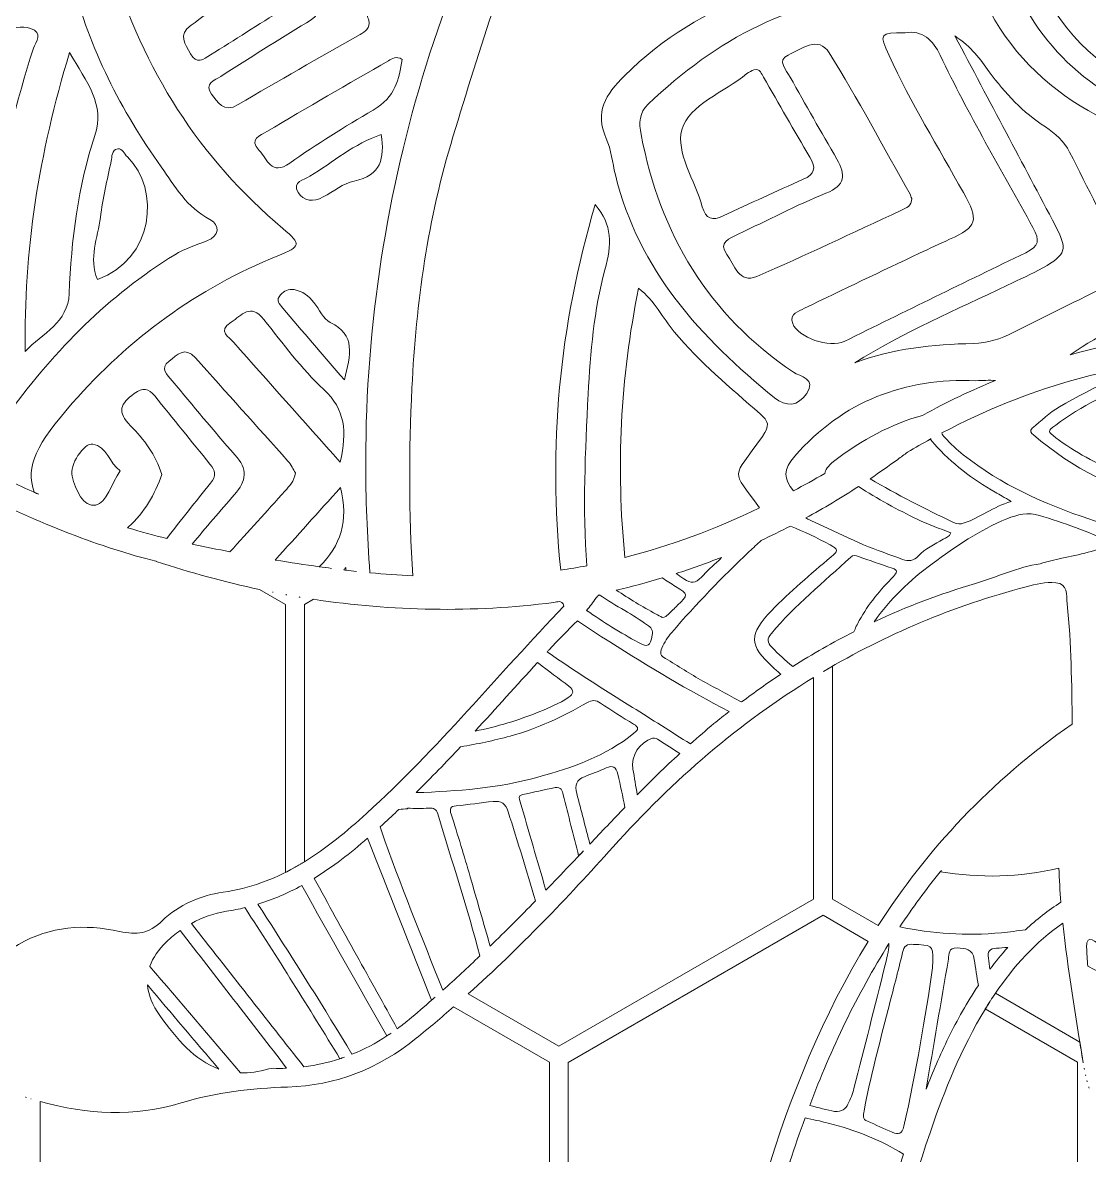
# Model space of a CAD drawing. Extents: x 40 to 2961, y -2960 to -39.
# Drawn here: x 598 to 1156, y -1832 to -1240 of the extents above; entities that cross this region are included whole.
import ezdxf

# ---------------------------------------------------------------- set-up
doc = ezdxf.new("R2010")
doc.units = 0
doc.header["$MEASUREMENT"] = 0
doc.layers.add('Layer 1', color=7, linetype='Continuous')

msp = doc.modelspace()

# ---------------------------------------------------------------- linework, layer by layer
at = {"layer": 'Layer 1', "lineweight": 0}
for points, knots in [([(813.82, -1120.47), (818.52, -1127.75), (816.43, -1129.07), (808.66, -1129.52), (750.27, -1132.97), (698.3, -1153.47), (651.77, -1188.65), (644.03, -1194.49), (642.36, -1200.26), (645.06, -1209.34), (661.4, -1264.19), (690.79, -1310.46), (734.61, -1347.42), (744.35, -1355.64), (744.06, -1356.67), (731.94, -1361.6), (689.89, -1378.65), (654.12, -1404.72), (624.44, -1438.74), (606.01, -1459.92), (599.47, -1471.39), (604.56, -1485.24), (605.36, -1485.6), (606.14, -1485.95), (606.94, -1486.31), (606.17, -1485.99), (605.36, -1485.66), (604.59, -1485.31), (604.59, -1485.28), (604.59, -1485.28), (604.56, -1485.24), (595.73, -1481.38), (586.74, -1477.12), (577.59, -1472.52), (578.71, -1463.82), (583.45, -1454.63), (591.83, -1443.13), (615.45, -1410.68), (643.55, -1382.35), (678.03, -1361.05), (683.31, -1357.77), (689.15, -1356.06), (694.85, -1353.8), (701.29, -1351.29), (701.94, -1345.49), (696.43, -1342.65), (684.38, -1336.4), (678.06, -1325.28), (670.88, -1315.13), (649.83, -1285.52), (633.5, -1253.42), (624.41, -1218.08), (617.8, -1192.46), (622.44, -1178.89), (644.81, -1164.52), (680.7, -1141.48), (717.54, -1119.99), (760.17, -1111.35), (761.3, -1111.12), (762.39, -1110.71), (763.52, -1110.54), (781.6, -1108.32), (781.56, -1108.35), (771.09, -1092.4), (761.52, -1077.84), (759.43, -1060.85), (755.85, -1044.42), (752.4, -1028.63), (749.02, -1012.87), (747.18, -996.95), (755.66, -1001.14), (764, -1005.3), (772.25, -1009.46), (779.37, -1048.83), (791.81, -1086.31), (813.82, -1120.47)], [0, 0, 0, 0, 1, 1, 1, 2, 2, 2, 3, 3, 3, 4, 4, 4, 5, 5, 5, 6, 6, 6, 7, 7, 7, 8, 8, 8, 9, 9, 9, 10, 10, 10, 11, 11, 11, 12, 12, 12, 13, 13, 13, 14, 14, 14, 15, 15, 15, 16, 16, 16, 17, 17, 17, 18, 18, 18, 19, 19, 19, 20, 20, 20, 21, 21, 21, 22, 22, 22, 23, 23, 23, 24, 24, 24, 25, 25, 25, 25]), ([(873.76, -1162.33), (851.59, -1206.09), (837.79, -1252.84), (823.55, -1299.38), (810.5, -1342.07), (804.25, -1386.09), (802.09, -1430.69), (800.51, -1463.56), (800.38, -1496.36), (802.51, -1528.97), (795.19, -1528.59), (787.75, -1528.01), (780.11, -1527.3), (778.66, -1507.96), (777.89, -1488.47), (777.92, -1468.78), (778.02, -1326.19), (822.04, -1190.52), (898.25, -1076.42), (904.98, -1080.19), (911.39, -1083.8), (917.49, -1087.28), (901.57, -1111.22), (887, -1136.26), (873.76, -1162.33)], [0, 0, 0, 0, 1, 1, 1, 2, 2, 2, 3, 3, 3, 4, 4, 4, 5, 5, 5, 6, 6, 6, 7, 7, 7, 8, 8, 8, 8]), ([(702.2, -1267.83), (717.02, -1258.29), (731.94, -1248.91), (746.99, -1239.76), (753.85, -1235.61), (756.37, -1231.58), (752.37, -1223.2), (744.8, -1207.31), (738.71, -1190.72), (732.04, -1174.41), (730.1, -1169.67), (729.65, -1166.1), (736.13, -1163.78), (741.77, -1161.75), (745.12, -1161.23), (747.92, -1167.55), (757.91, -1190.33), (768.26, -1212.98), (778.47, -1235.67), (778.95, -1236.73), (779.28, -1237.83), (779.5, -1238.51), (780.37, -1242.82), (777.67, -1244.34), (774.93, -1245.92), (753.66, -1258.1), (732.26, -1270.12), (711.16, -1282.59), (703.49, -1287.13), (700.49, -1281.23), (697.27, -1277.05), (693.01, -1271.5), (699.1, -1269.83), (702.2, -1267.83)], [0, 0, 0, 0, 1, 1, 1, 2, 2, 2, 3, 3, 3, 4, 4, 4, 5, 5, 5, 6, 6, 6, 7, 7, 7, 8, 8, 8, 9, 9, 9, 10, 10, 10, 11, 11, 11, 11]), ([(686.54, -1241.12), (692.14, -1237.15), (697.33, -1232.48), (703.2, -1228.93), (711.44, -1223.94), (713.51, -1217.04), (710.77, -1208.38), (708.58, -1201.48), (706.51, -1194.46), (703.49, -1187.91), (699.88, -1180.21), (704.52, -1178.28), (709.96, -1175.41), (716.57, -1171.93), (719.31, -1175.57), (721.27, -1180.5), (727.4, -1195.74), (733.23, -1211.08), (738.58, -1224.97), (739.13, -1229.84), (736.71, -1231.32), (734.49, -1232.74), (721.92, -1240.73), (709.32, -1248.69), (696.69, -1256.61), (693.11, -1258.87), (689.4, -1261.8), (686.25, -1256), (683.51, -1251.01), (679.58, -1246.05), (686.54, -1241.12)], [0, 0, 0, 0, 1, 1, 1, 2, 2, 2, 3, 3, 3, 4, 4, 4, 5, 5, 5, 6, 6, 6, 7, 7, 7, 8, 8, 8, 9, 9, 9, 10, 10, 10, 10]), ([(1144.28, -1173.8), (1145.21, -1173.93), (1146.11, -1174.02), (1147.02, -1174.19), (1149.01, -1179.95), (1151.14, -1186.04), (1153.46, -1192.36), (1142.41, -1190.07), (1130.68, -1189.17), (1118.27, -1189.65), (1106.99, -1190.07), (1108.19, -1196.32), (1110.6, -1203.74), (1124.68, -1246.79), (1152.59, -1275.69), (1195.22, -1290.1), (1197.32, -1294.32), (1199.48, -1298.51), (1201.67, -1302.76), (1199.73, -1302.31), (1197.93, -1301.83), (1196.38, -1301.5), (1146.44, -1290.13), (1099.65, -1251.97), (1092.33, -1194.84), (1090.4, -1179.83), (1091.72, -1177.34), (1106.41, -1174.61), (1108.28, -1174.25), (1110.18, -1173.86), (1112.09, -1173.7), (1112.57, -1173.67), (1112.99, -1173.64), (1113.47, -1173.61), (1130.68, -1175.8), (1140.67, -1174.51), (1144.28, -1173.8)], [0, 0, 0, 0, 1, 1, 1, 2, 2, 2, 3, 3, 3, 4, 4, 4, 5, 5, 5, 6, 6, 6, 7, 7, 7, 8, 8, 8, 9, 9, 9, 10, 10, 10, 11, 11, 11, 12, 12, 12, 12]), ([(412.83, -1313.88), (409.09, -1305.34), (410.09, -1299.6), (416.11, -1293.38), (446.66, -1261.71), (481.91, -1237.12), (523.45, -1222.04), (546.04, -1213.82), (568.08, -1203.16), (593.57, -1203.22), (599.18, -1205.77), (610.65, -1197.74), (610.65, -1212.5), (610.62, -1217.95), (608.91, -1221.36), (603.08, -1221.91), (567.86, -1225.29), (535.21, -1236.86), (503.57, -1252.23), (487.94, -1259.81), (473.47, -1269.02), (459.68, -1279.49), (451.75, -1285.52), (443.76, -1291.48), (435.61, -1297.22), (428.33, -1302.31), (426.62, -1308.37), (431.64, -1315.87), (458.23, -1355.77), (489.74, -1390.99), (529.09, -1418.86), (541.4, -1427.6), (556.06, -1431.69), (568.56, -1440.03), (573.2, -1443.16), (575.17, -1445.54), (572.59, -1451.09), (570.27, -1456.11), (567.5, -1457.63), (561.83, -1456.53), (537.44, -1451.8), (518.62, -1436.68), (500.15, -1421.99), (463.16, -1392.57), (432.13, -1357.96), (412.83, -1313.88)], [0, 0, 0, 0, 1, 1, 1, 2, 2, 2, 3, 3, 3, 4, 4, 4, 5, 5, 5, 6, 6, 6, 7, 7, 7, 8, 8, 8, 9, 9, 9, 10, 10, 10, 11, 11, 11, 12, 12, 12, 13, 13, 13, 14, 14, 14, 15, 15, 15, 15]), ([(1187.59, -1274.4), (1159.87, -1262.93), (1139.67, -1242.73), (1127.59, -1213.02), (1123.01, -1201.77), (1123.4, -1201.13), (1141.09, -1201.96), (1146.95, -1202.54), (1152.66, -1203.64), (1158.23, -1205.15), (1166.32, -1226.49), (1176.08, -1250.11), (1187.59, -1274.4)], [0, 0, 0, 0, 1, 1, 1, 2, 2, 2, 3, 3, 3, 4, 4, 4, 4]), ([(1059.33, -1208.7), (1063.43, -1208.38), (1067.78, -1209.18), (1071.81, -1210.28), (1077.32, -1211.82), (1077.8, -1217.3), (1077.86, -1221.59), (1077.9, -1225.87), (1073.06, -1225.68), (1070, -1225.91), (1064.27, -1226.32), (1058.5, -1226), (1052.73, -1226), (1001.75, -1225.39), (961.41, -1248.69), (925.67, -1282.33), (920.9, -1286.81), (920.74, -1292.13), (921.93, -1298.22), (931.99, -1350.26), (957.02, -1392.54), (1001.59, -1422.47), (1005.07, -1424.82), (1013.87, -1425.76), (1008.58, -1433.65), (1004.07, -1440.39), (997.75, -1440.74), (991.7, -1435.81), (953.32, -1404.59), (920.61, -1369.27), (908.49, -1319.26), (906.95, -1312.94), (906.3, -1306.21), (903.73, -1300.34), (897.63, -1286.36), (903.27, -1277.4), (913.26, -1267.51), (953.87, -1227.32), (1004.62, -1213.24), (1059.33, -1208.7)], [0, 0, 0, 0, 1, 1, 1, 2, 2, 2, 3, 3, 3, 4, 4, 4, 5, 5, 5, 6, 6, 6, 7, 7, 7, 8, 8, 8, 9, 9, 9, 10, 10, 10, 11, 11, 11, 12, 12, 12, 13, 13, 13, 13]), ([(556.35, -1394.24), (557.06, -1346.29), (565.5, -1300.44), (578.94, -1255.42), (581.58, -1246.46), (593.44, -1239.99), (602.5, -1242.73), (609.71, -1244.89), (605.14, -1249.91), (604.14, -1253.01), (595.05, -1280.78), (588.41, -1309.04), (584.68, -1338.04), (581.45, -1363.21), (578.75, -1388.35), (579.1, -1413.71), (579.2, -1420.96), (577.43, -1422.18), (570.5, -1419.12), (558.74, -1414), (550.33, -1407.87), (556.35, -1394.24)], [0, 0, 0, 0, 1, 1, 1, 2, 2, 2, 3, 3, 3, 4, 4, 4, 5, 5, 5, 6, 6, 6, 7, 7, 7, 7]), ([(1007.45, -1389.06), (1027.4, -1379.26), (1047.54, -1369.82), (1067.62, -1360.28), (1072.8, -1357.8), (1078.02, -1355.35), (1083.24, -1353), (1098.04, -1346.36), (1098.68, -1343.14), (1090.56, -1328.6), (1077.28, -1304.89), (1063.1, -1281.62), (1051.63, -1256.87), (1046.38, -1245.53), (1046.67, -1244.98), (1060.01, -1245.05), (1069.07, -1243.44), (1074.74, -1249.01), (1078.41, -1256.74), (1093.11, -1287.55), (1110.41, -1317), (1126.91, -1346.84), (1130.61, -1353.61), (1130.19, -1356.64), (1123.2, -1359.99), (1091.43, -1375.23), (1059.85, -1390.92), (1028.17, -1406.39), (1020.6, -1410.07), (1003.94, -1404.36), (1001.27, -1397.01), (999.37, -1391.73), (1004.46, -1390.54), (1007.45, -1389.06)], [0, 0, 0, 0, 1, 1, 1, 2, 2, 2, 3, 3, 3, 4, 4, 4, 5, 5, 5, 6, 6, 6, 7, 7, 7, 8, 8, 8, 9, 9, 9, 10, 10, 10, 11, 11, 11, 11]), ([(972.75, -1350.32), (988.02, -1343.1), (1003.01, -1335.24), (1018.64, -1328.93), (1028.85, -1324.8), (1029.04, -1319.26), (1024.4, -1311.17), (1016.19, -1296.86), (1007.87, -1282.62), (999.95, -1268.15), (998.01, -1264.64), (992.66, -1259.48), (998.88, -1256.65), (1005.42, -1253.68), (1014.67, -1246.27), (1020.41, -1255.55), (1035.33, -1279.66), (1048.67, -1304.76), (1062.62, -1329.47), (1063.01, -1330.15), (1063.2, -1330.89), (1063.49, -1331.6), (1063.68, -1335.56), (1060.56, -1336.66), (1057.82, -1337.95), (1032.75, -1349.52), (1007.84, -1361.47), (982.48, -1372.36), (973.14, -1376.36), (970.62, -1366.14), (966.79, -1360.92), (962.11, -1354.64), (968.21, -1352.45), (972.75, -1350.32)], [0, 0, 0, 0, 1, 1, 1, 2, 2, 2, 3, 3, 3, 4, 4, 4, 5, 5, 5, 6, 6, 6, 7, 7, 7, 8, 8, 8, 9, 9, 9, 10, 10, 10, 11, 11, 11, 11]), ([(1104.09, -1265.41), (1112.31, -1276.69), (1121.69, -1286.65), (1133.45, -1294.28), (1138.64, -1297.67), (1143.21, -1301.83), (1146.08, -1307.4), (1155.65, -1326.19), (1165.03, -1345.04), (1174.57, -1363.82), (1176.73, -1368.05), (1177.79, -1371.46), (1172.25, -1374.14), (1153.65, -1383.19), (1135.16, -1392.44), (1116.63, -1401.66), (1110.02, -1404.97), (1103.06, -1407.42), (1095.75, -1407.52), (1074.61, -1407.81), (1053.86, -1410.03), (1033.72, -1417.61), (1059.24, -1401.49), (1086.76, -1389.93), (1113.57, -1376.97), (1119.79, -1373.97), (1126.14, -1371.27), (1132.13, -1367.88), (1144.34, -1360.99), (1145.15, -1358.22), (1138.7, -1346), (1121.59, -1313.52), (1104.35, -1281.11), (1086.11, -1246.69), (1094.75, -1252.33), (1099.42, -1259), (1104.09, -1265.41)], [0, 0, 0, 0, 1, 1, 1, 2, 2, 2, 3, 3, 3, 4, 4, 4, 5, 5, 5, 6, 6, 6, 7, 7, 7, 8, 8, 8, 9, 9, 9, 10, 10, 10, 11, 11, 11, 12, 12, 12, 12]), ([(636.2, -1298.8), (627.37, -1325.57), (623.89, -1353.29), (622.8, -1381.35), (622.22, -1396.31), (608.97, -1402.17), (599.72, -1411.61), (599.11, -1359.25), (606.75, -1308.46), (622.99, -1255.39), (632.08, -1270.92), (641.62, -1282.33), (636.2, -1298.8)], [0, 0, 0, 0, 1, 1, 1, 2, 2, 2, 3, 3, 3, 4, 4, 4, 4]), ([(726.24, -1296.67), (747.34, -1284.1), (768.58, -1271.82), (789.88, -1259.61), (791.65, -1258.58), (793.78, -1256.94), (797, -1258.97), (795.13, -1269.44), (793.65, -1278.5), (781.76, -1285.49), (767, -1294.16), (752.18, -1303.21), (738.13, -1313.17), (728.43, -1320.06), (726.53, -1311.04), (722.24, -1306.59), (716.37, -1300.5), (722.92, -1298.64), (726.24, -1296.67)], [0, 0, 0, 0, 1, 1, 1, 2, 2, 2, 3, 3, 3, 4, 4, 4, 5, 5, 5, 6, 6, 6, 6]), ([(964.95, -1340.72), (959.25, -1343.39), (955.8, -1342.65), (953.93, -1335.95), (950.13, -1322.35), (939.98, -1307.27), (943.23, -1295.83), (947, -1282.43), (965.5, -1276.24), (977.2, -1266.38), (978.36, -1265.41), (979.87, -1264.86), (980.84, -1264.35), (984.51, -1263.64), (984.87, -1266.48), (985.96, -1268.31), (994.05, -1282.2), (1001.94, -1296.25), (1010.26, -1310.01), (1013.64, -1315.65), (1012.77, -1319), (1006.75, -1321.64), (992.76, -1327.86), (978.84, -1334.24), (964.95, -1340.72)], [0, 0, 0, 0, 1, 1, 1, 2, 2, 2, 3, 3, 3, 4, 4, 4, 5, 5, 5, 6, 6, 6, 7, 7, 7, 8, 8, 8, 8]), ([(748.66, -1320.06), (760.88, -1312.59), (771.86, -1302.92), (785.98, -1298.28), (787.91, -1310.69), (785.91, -1319.65), (771.9, -1322.55), (766.16, -1323.74), (761.04, -1327.89), (755.72, -1330.86), (750.57, -1333.73), (745.38, -1333.15), (742.57, -1328.44), (739.25, -1322.9), (745.7, -1321.87), (748.66, -1320.06)], [0, 0, 0, 0, 1, 1, 1, 2, 2, 2, 3, 3, 3, 4, 4, 4, 5, 5, 5, 5]), ([(639.13, -1341.53), (640.29, -1331.66), (642.65, -1321.9), (644.77, -1312.17), (645.29, -1309.85), (644.71, -1306.18), (648.22, -1305.72), (650.77, -1305.4), (651.64, -1308.37), (653.22, -1309.91), (670.81, -1326.86), (666.94, -1363.82), (637.62, -1373.94), (632.72, -1362.89), (637.85, -1352.19), (639.13, -1341.53)], [0, 0, 0, 0, 1, 1, 1, 2, 2, 2, 3, 3, 3, 4, 4, 4, 5, 5, 5, 5]), ([(1200.96, -1366.76), (1193.87, -1354.03), (1187.55, -1340.85), (1181.08, -1327.8), (1179.82, -1325.22), (1176.98, -1322.19), (1179.47, -1319.45), (1181.66, -1317), (1185.36, -1318.45), (1188.29, -1318.9), (1200.22, -1320.87), (1208.27, -1327.89), (1213.36, -1338.72), (1220.42, -1353.61), (1227.22, -1368.63), (1234.86, -1383.22), (1238.05, -1389.31), (1236.6, -1391.83), (1231.06, -1394.63), (1226.67, -1396.85), (1222.36, -1399.17), (1218.04, -1401.43), (1197.51, -1402.53), (1173.25, -1405.88), (1146.47, -1413.35), (1162.87, -1401.95), (1179.21, -1395.05), (1194.8, -1387.19), (1205.73, -1381.68), (1206.18, -1376.2), (1200.96, -1366.76)], [0, 0, 0, 0, 1, 1, 1, 2, 2, 2, 3, 3, 3, 4, 4, 4, 5, 5, 5, 6, 6, 6, 7, 7, 7, 8, 8, 8, 9, 9, 9, 10, 10, 10, 10]), ([(903.02, -1369.04), (897.25, -1389.93), (895.44, -1412.16), (894.28, -1433.94), (892.67, -1463.88), (891.38, -1493.91), (893.54, -1523.65), (889.03, -1524.49), (884.49, -1525.27), (879.91, -1525.94), (873.31, -1462.24), (878.91, -1398.69), (897.99, -1334.79), (906.95, -1345.68), (906.72, -1355.61), (903.02, -1369.04)], [0, 0, 0, 0, 1, 1, 1, 2, 2, 2, 3, 3, 3, 4, 4, 4, 5, 5, 5, 5]), ([(750.76, -1385.96), (753.63, -1389.54), (755.66, -1394.76), (759.33, -1396.5), (772.86, -1402.94), (769.96, -1413.35), (766.74, -1426.53), (755.14, -1413), (744.8, -1400.98), (734.52, -1388.93), (732.81, -1386.93), (730.71, -1384.83), (733.32, -1382.03), (735.26, -1380), (737.51, -1378.81), (740.45, -1379.32), (744.83, -1380.06), (748.08, -1382.64), (750.76, -1385.96)], [0, 0, 0, 0, 1, 1, 1, 2, 2, 2, 3, 3, 3, 4, 4, 4, 5, 5, 5, 6, 6, 6, 6]), ([(983.9, -1493.43), (960.18, -1504.77), (937.04, -1513.34), (913.46, -1519.27), (908.82, -1472.45), (910.98, -1425.86), (920.64, -1378.62), (929.18, -1385.25), (933.27, -1394.15), (939.3, -1401.37), (952.64, -1417.38), (968.59, -1430.59), (984.22, -1444.19), (988.64, -1448.06), (989.41, -1450.47), (985.48, -1456.02), (968.95, -1479.31), (969.01, -1472.32), (983.9, -1493.43)], [0, 0, 0, 0, 1, 1, 1, 2, 2, 2, 3, 3, 3, 4, 4, 4, 5, 5, 5, 6, 6, 6, 6]), ([(755.98, -1431.53), (767.35, -1442), (768.06, -1453.31), (764.58, -1469.45), (744.96, -1447.48), (726.85, -1427.27), (708.9, -1406.91), (706.35, -1404.04), (700.17, -1401.17), (707.48, -1396.34), (713.09, -1392.66), (717.66, -1386.16), (724.66, -1394.92), (734.65, -1407.52), (744.25, -1420.7), (755.98, -1431.53)], [0, 0, 0, 0, 1, 1, 1, 2, 2, 2, 3, 3, 3, 4, 4, 4, 5, 5, 5, 5]), ([(709.22, -1486.47), (715.63, -1479.25), (716.34, -1473.19), (709.48, -1465.62), (698.17, -1453.08), (687.66, -1439.84), (676.74, -1426.95), (674, -1423.73), (669.84, -1420.76), (675.1, -1416.64), (679.16, -1413.48), (683.25, -1408.71), (688.79, -1414.9), (704.9, -1432.94), (721.11, -1450.86), (737.19, -1468.91), (738.93, -1470.84), (740.03, -1473.35), (741.09, -1475.09), (740.61, -1479.57), (737.93, -1482.05), (735.71, -1484.54), (726.17, -1495.2), (716.5, -1505.77), (706.9, -1516.37), (700.46, -1515.12), (693.82, -1513.76), (687.12, -1512.34), (694.43, -1503.64), (701.68, -1494.94), (709.22, -1486.47)], [0, 0, 0, 0, 1, 1, 1, 2, 2, 2, 3, 3, 3, 4, 4, 4, 5, 5, 5, 6, 6, 6, 7, 7, 7, 8, 8, 8, 9, 9, 9, 10, 10, 10, 10]), ([(1090.46, -1465.68), (1086.98, -1462.94), (1083.95, -1459.82), (1080.86, -1456.69), (1079.99, -1455.82), (1079.47, -1455.02), (1079.25, -1454.24), (1125.27, -1429.92), (1168.25, -1419.64), (1202.7, -1415.96), (1202.96, -1417.93), (1201.83, -1418.96), (1199.57, -1419.02), (1177.47, -1419.47), (1159.23, -1430.5), (1140.73, -1440.61), (1135.54, -1443.45), (1131.29, -1447.99), (1126.59, -1451.76), (1124.78, -1453.21), (1125.91, -1454.18), (1127.13, -1455.21), (1147.76, -1472.74), (1170.57, -1485.4), (1198.25, -1487.31), (1201.93, -1487.56), (1203.28, -1488.92), (1201.96, -1492.59), (1201.28, -1494.4), (1200.99, -1496.36), (1200.6, -1498.26), (1200.6, -1498.33), (1200.57, -1498.36), (1200.57, -1498.42), (1195.74, -1501.48), (1190.81, -1504.35), (1185.85, -1507.12), (1178.05, -1506.64), (1167.35, -1502.9), (1156.62, -1499.33), (1132.87, -1491.43), (1110.31, -1481.28), (1090.46, -1465.68)], [0, 0, 0, 0, 1, 1, 1, 2, 2, 2, 3, 3, 3, 4, 4, 4, 5, 5, 5, 6, 6, 6, 7, 7, 7, 8, 8, 8, 9, 9, 9, 10, 10, 10, 11, 11, 11, 12, 12, 12, 13, 13, 13, 14, 14, 14, 14]), ([(1097.07, -1426.95), (1100.55, -1426.73), (1104, -1426.66), (1107.38, -1426.76), (1094.91, -1431.85), (1082.12, -1437.91), (1069.07, -1445.03), (1052.95, -1449.64), (1037.49, -1457.63), (1022.66, -1469.16), (1019.57, -1471.55), (1018.25, -1473.58), (1018.09, -1475.42), (1012.55, -1478.57), (1007.1, -1481.6), (1001.65, -1484.47), (996.59, -1478.25), (996.05, -1473.45), (1002.3, -1466.36), (1027.76, -1437.46), (1059.82, -1425.4), (1097.07, -1426.95)], [0, 0, 0, 0, 1, 1, 1, 2, 2, 2, 3, 3, 3, 4, 4, 4, 5, 5, 5, 6, 6, 6, 7, 7, 7, 7]), ([(1206.24, -1476.74), (1203.79, -1480.38), (1200.41, -1481.73), (1197.61, -1481.22), (1187.59, -1480.64), (1179.37, -1478.38), (1171.64, -1475.06), (1160.13, -1470.13), (1148.98, -1464.36), (1138.93, -1456.76), (1134.51, -1453.37), (1134.35, -1453.41), (1138.83, -1450.09), (1152.37, -1440), (1167.32, -1432.69), (1183.27, -1427.34), (1188.2, -1425.69), (1193.45, -1425.4), (1198.67, -1425.34), (1202.38, -1425.28), (1205.18, -1426.89), (1206.92, -1430.3), (1210.43, -1437.1), (1214.01, -1443.84), (1217.52, -1450.64), (1218.04, -1451.6), (1218.65, -1452.54), (1218.1, -1453.83), (1214.69, -1461.75), (1211.01, -1469.52), (1206.24, -1476.74)], [0, 0, 0, 0, 1, 1, 1, 2, 2, 2, 3, 3, 3, 4, 4, 4, 5, 5, 5, 6, 6, 6, 7, 7, 7, 8, 8, 8, 9, 9, 9, 10, 10, 10, 10]), ([(654.89, -1450.51), (647.74, -1443.32), (649.41, -1438.87), (656.83, -1433.62), (661.37, -1430.4), (664.37, -1430.91), (667.56, -1434.85), (677.16, -1446.74), (686.76, -1458.63), (696.43, -1470.49), (699.17, -1473.84), (699.97, -1476.64), (696.75, -1480.51), (688.92, -1490.01), (681.38, -1499.71), (673.81, -1509.38), (667.23, -1507.8), (660.43, -1505.96), (653.38, -1503.8), (653.54, -1503.64), (653.67, -1503.48), (653.86, -1503.35), (662.05, -1495.94), (667.68, -1486.24), (671.26, -1476), (668.04, -1465.46), (661.88, -1457.5), (654.89, -1450.51)], [0, 0, 0, 0, 1, 1, 1, 2, 2, 2, 3, 3, 3, 4, 4, 4, 5, 5, 5, 6, 6, 6, 7, 7, 7, 8, 8, 8, 9, 9, 9, 9]), ([(649.48, -1474.06), (645.16, -1480.6), (641.94, -1490.88), (636.81, -1491.98), (630.11, -1493.36), (626.15, -1483.83), (624.28, -1476.8), (622.8, -1471.19), (630.47, -1459.3), (635.14, -1460.08), (642.61, -1461.33), (643.68, -1470), (649.48, -1474.06)], [0, 0, 0, 0, 1, 1, 1, 2, 2, 2, 3, 3, 3, 4, 4, 4, 4]), ([(1041.84, -1478.15), (1046.67, -1474.87), (1051.47, -1471.52), (1056.21, -1468.04), (1057.88, -1466.78), (1059.56, -1465.56), (1061.27, -1464.36), (1061.3, -1464.33), (1061.3, -1464.33), (1061.3, -1464.33), (1065.3, -1461.91), (1069.26, -1459.66), (1073.22, -1457.5), (1073.22, -1457.5), (1073.19, -1457.47), (1073.19, -1457.47), (1073.35, -1457.4), (1073.48, -1457.34), (1073.61, -1457.27), (1073.48, -1457.34), (1073.35, -1457.4), (1073.22, -1457.5), (1073.8, -1458.24), (1074.42, -1458.98), (1075.22, -1459.85), (1084.44, -1470.1), (1095.17, -1478.51), (1107.22, -1485.18), (1109.6, -1486.53), (1111.92, -1487.95), (1115.44, -1490.01), (1106.06, -1492.91), (1099.2, -1498.42), (1090.98, -1501.29), (1088.98, -1502), (1087.18, -1501.84), (1085.34, -1500.97), (1070.52, -1493.88), (1055.82, -1486.63), (1041.84, -1478.15)], [0, 0, 0, 0, 1, 1, 1, 2, 2, 2, 3, 3, 3, 4, 4, 4, 5, 5, 5, 6, 6, 6, 7, 7, 7, 8, 8, 8, 9, 9, 9, 10, 10, 10, 11, 11, 11, 12, 12, 12, 13, 13, 13, 13]), ([(596.31, -1721.67), (581.76, -1730.11), (574.11, -1742.51), (574.56, -1758.59), (574.56, -1758.59), (574.56, -1758.59), (574.56, -1758.58), (574.56, -1758.58), (536.14, -1736.4), (536.14, -1736.4), (536.14, -1736.4), (469.62, -1698), (469.62, -1698), (469.62, -1698), (469.62, -1543.92), (469.62, -1543.92), (469.62, -1543.92), (572.79, -1484.36), (572.79, -1484.36), (607.43, -1501.8), (639.97, -1514.32), (668.14, -1521.3), (668.2, -1521.33), (668.26, -1521.37), (668.33, -1521.37), (686.16, -1527.26), (704.16, -1532.16), (722.29, -1536.03), (722.29, -1536.03), (735.96, -1543.92), (735.96, -1543.92), (735.96, -1543.92), (735.96, -1683.94), (735.96, -1683.94), (737.64, -1683.1), (739.3, -1682.22), (740.93, -1681.31), (729.54, -1687.67), (717.19, -1692.32), (703.29, -1694.31), (691.47, -1696.02), (680.03, -1700.92), (671.42, -1709.3), (664.49, -1716.03), (658.15, -1716.81), (649.16, -1714.84), (630.98, -1710.81), (612.94, -1712), (596.31, -1721.67)], [0, 0, 0, 0, 1, 1, 1, 2, 2, 2, 3, 3, 3, 4, 4, 4, 5, 5, 5, 6, 6, 6, 7, 7, 7, 8, 8, 8, 9, 9, 9, 10, 10, 10, 11, 11, 11, 12, 12, 12, 13, 13, 13, 14, 14, 14, 15, 15, 15, 16, 16, 16, 16]), ([(760.01, -1525.04), (757.88, -1524.75), (755.69, -1524.46), (753.53, -1524.17), (753.53, -1524.17), (753.56, -1524.14), (753.56, -1524.14), (746.09, -1523.14), (738.45, -1521.98), (730.62, -1520.66), (741.74, -1508.25), (753.05, -1495.75), (764.74, -1482.73), (768.96, -1500.55), (764.97, -1513.09), (753.56, -1524.14), (755.72, -1524.46), (757.88, -1524.75), (760.01, -1525.04)], [0, 0, 0, 0, 1, 1, 1, 2, 2, 2, 3, 3, 3, 4, 4, 4, 5, 5, 5, 6, 6, 6, 6]), ([(1083.89, -1506.48), (1083.47, -1508.74), (1081.38, -1508.83), (1079.99, -1509.73), (1075.54, -1512.6), (1070.45, -1514.54), (1066.81, -1518.66), (1064.65, -1521.11), (1061.78, -1521.5), (1058.75, -1520.37), (1051.92, -1517.82), (1045.03, -1515.47), (1038.29, -1512.67), (1031.17, -1509.67), (1024.27, -1506.06), (1017.15, -1503), (1014.06, -1501.65), (1011.06, -1500.2), (1008.1, -1498.65), (1017.48, -1493.56), (1026.59, -1488.11), (1035.62, -1482.25), (1045.64, -1488.63), (1056.02, -1494.4), (1066.78, -1499.49), (1072.32, -1502.1), (1078.12, -1504.16), (1083.89, -1506.48)], [0, 0, 0, 0, 1, 1, 1, 2, 2, 2, 3, 3, 3, 4, 4, 4, 5, 5, 5, 6, 6, 6, 7, 7, 7, 8, 8, 8, 9, 9, 9, 9]), ([(1142.02, -1519.72), (1138.19, -1520.5), (1134.42, -1521.53), (1130.71, -1522.62), (1124.91, -1523.43), (1119.24, -1525.17), (1113.63, -1527.13), (1108.02, -1529.1), (1102.45, -1531.26), (1096.81, -1532.94), (1078.48, -1538.32), (1060.82, -1545.05), (1043.84, -1553.01), (1052.12, -1541.06), (1062.56, -1531.23), (1074.25, -1522.59), (1086.53, -1513.54), (1099.07, -1504.93), (1113.31, -1499.13), (1118.76, -1496.91), (1124.4, -1495.52), (1130.32, -1497.33), (1143.02, -1501.16), (1155.36, -1505.93), (1167.61, -1510.99), (1168.15, -1511.22), (1168.61, -1511.73), (1169.48, -1512.41), (1160.26, -1515.79), (1151.17, -1517.85), (1142.02, -1519.72)], [0, 0, 0, 0, 1, 1, 1, 2, 2, 2, 3, 3, 3, 4, 4, 4, 5, 5, 5, 6, 6, 6, 7, 7, 7, 8, 8, 8, 9, 9, 9, 10, 10, 10, 10]), ([(954.32, -1583.98), (947.61, -1580.3), (941.27, -1575.99), (934.66, -1572.15), (932.28, -1570.73), (931.53, -1569.41), (932.79, -1566.67), (934.18, -1563.68), (935.88, -1560.97), (938.01, -1558.49), (950.71, -1543.6), (964.4, -1529.71), (978.55, -1516.24), (980.61, -1514.28), (982.67, -1512.31), (984.77, -1510.38), (984.77, -1510.38), (984.77, -1510.41), (984.77, -1510.41), (989.92, -1508.03), (995.02, -1505.51), (1000.07, -1502.9), (1007.1, -1505.9), (1014.06, -1509.03), (1020.76, -1512.73), (1025.21, -1515.21), (1025.18, -1515.89), (1021.34, -1519.08), (1010.58, -1528.04), (999.91, -1537.09), (990.15, -1547.15), (978.23, -1559.46), (978.29, -1565.13), (990.92, -1576.73), (992.28, -1577.98), (993.66, -1579.14), (995.05, -1580.37), (995.05, -1580.37), (995.08, -1580.37), (995.08, -1580.37), (995.08, -1580.37), (995.08, -1580.37), (995.08, -1580.4), (995.08, -1580.4), (995.05, -1580.37), (995.05, -1580.37), (988.09, -1584.98), (981.26, -1589.81), (974.52, -1594.87), (967.75, -1591.26), (961.02, -1587.65), (954.32, -1583.98)], [0, 0, 0, 0, 1, 1, 1, 2, 2, 2, 3, 3, 3, 4, 4, 4, 5, 5, 5, 6, 6, 6, 7, 7, 7, 8, 8, 8, 9, 9, 9, 10, 10, 10, 11, 11, 11, 12, 12, 12, 13, 13, 13, 14, 14, 14, 15, 15, 15, 16, 16, 16, 17, 17, 17, 17]), ([(963.92, -1519.3), (963.73, -1519.76), (963.31, -1520.24), (962.6, -1520.85), (959.38, -1523.59), (956.31, -1526.56), (953.48, -1529.68), (950.55, -1532.9), (948.03, -1532.97), (944.33, -1530.52), (942.94, -1529.58), (941.62, -1528.65), (940.27, -1527.75), (948.26, -1525.17), (956.15, -1522.37), (963.92, -1519.3)], [0, 0, 0, 0, 1, 1, 1, 2, 2, 2, 3, 3, 3, 4, 4, 4, 5, 5, 5, 5]), ([(990.38, -1566.25), (987.86, -1563.61), (987.73, -1561.94), (990.15, -1559.04), (1002.43, -1544.15), (1017.57, -1532.26), (1031.59, -1519.18), (1032.94, -1517.92), (1034.3, -1518.37), (1035.68, -1518.85), (1041.52, -1520.85), (1047.32, -1522.98), (1053.21, -1524.88), (1056.53, -1525.94), (1055.76, -1527.3), (1053.95, -1529.2), (1047.25, -1536.29), (1040.74, -1543.57), (1036.1, -1552.27), (1035.55, -1553.27), (1035.01, -1554.27), (1034.52, -1555.3), (1034.04, -1556.36), (1033.65, -1557.26), (1033.27, -1558.13), (1022.31, -1563.71), (1011.64, -1569.8), (1001.24, -1576.37), (997.46, -1573.22), (993.79, -1569.9), (990.38, -1566.25)], [0, 0, 0, 0, 1, 1, 1, 2, 2, 2, 3, 3, 3, 4, 4, 4, 5, 5, 5, 6, 6, 6, 7, 7, 7, 8, 8, 8, 9, 9, 9, 10, 10, 10, 10]), ([(766.39, -1525.81), (766.74, -1525.4), (767.13, -1524.98), (767.48, -1524.52), (767.55, -1525.04), (767.61, -1525.46), (767.64, -1525.94), (769.48, -1526.17), (771.28, -1526.36), (773.12, -1526.59), (771.28, -1526.39), (769.48, -1526.17), (767.64, -1525.97), (767.64, -1525.97), (767.64, -1525.94), (767.64, -1525.94), (767.22, -1525.91), (766.81, -1525.88), (766.39, -1525.81)], [0, 0, 0, 0, 1, 1, 1, 2, 2, 2, 3, 3, 3, 4, 4, 4, 5, 5, 5, 6, 6, 6, 6]), ([(933.05, -1529.97), (935.37, -1531.49), (937.66, -1533), (939.98, -1534.45), (946.78, -1538.67), (946.68, -1538.83), (941.01, -1544.31), (939.37, -1545.89), (937.75, -1547.5), (936.11, -1549.08), (935.3, -1549.85), (934.53, -1550.72), (932.95, -1550.66), (932.02, -1550.18), (930.89, -1549.53), (929.76, -1548.92), (922.58, -1545.08), (915.68, -1540.86), (908.98, -1536.42), (917.13, -1534.51), (925.12, -1532.36), (933.05, -1529.97)], [0, 0, 0, 0, 1, 1, 1, 2, 2, 2, 3, 3, 3, 4, 4, 4, 5, 5, 5, 6, 6, 6, 7, 7, 7, 7]), ([(1045.9, -1711.77), (1045.9, -1711.77), (1022.05, -1698), (1022.05, -1698), (1022.05, -1698), (1022.05, -1576.19), (1022.05, -1576.19), (1020.47, -1577.09), (1018.9, -1578.01), (1017.34, -1578.93), (1049.84, -1559.66), (1085.06, -1544.72), (1123.4, -1534.64), (1128.52, -1533.29), (1133.55, -1532.03), (1138.86, -1532.52), (1145.28, -1533.1), (1144.31, -1538.7), (1144.82, -1543.57), (1147.05, -1564.64), (1147.18, -1585.56), (1147.47, -1606.53), (1147.47, -1606.53), (1147.4, -1606.44), (1147.4, -1606.44), (1104.3, -1636.44), (1071.47, -1672.16), (1045.9, -1711.77)], [0, 0, 0, 0, 1, 1, 1, 2, 2, 2, 3, 3, 3, 4, 4, 4, 5, 5, 5, 6, 6, 6, 7, 7, 7, 8, 8, 8, 9, 9, 9, 9]), ([(729.43, -1537.5), (729.36, -1537.48), (729.29, -1537.47), (729.22, -1537.46), (729.29, -1537.47), (729.36, -1537.48), (729.43, -1537.5)], [0, 0, 0, 0, 1, 1, 1, 2, 2, 2, 2]), ([(736.57, -1538.86), (736.41, -1538.83), (736.24, -1538.79), (736.07, -1538.76), (736.24, -1538.79), (736.41, -1538.83), (736.57, -1538.86)], [0, 0, 0, 0, 1, 1, 1, 2, 2, 2, 2]), ([(913.36, -1547.05), (917.49, -1549.34), (921.35, -1552.04), (925.25, -1554.69), (927.02, -1555.88), (928.31, -1557.3), (927.76, -1559.94), (926.64, -1565.71), (925.73, -1566.51), (920.51, -1563.74), (911.1, -1558.71), (902.18, -1553.04), (893.41, -1547.05), (895.19, -1544.96), (896.86, -1542.8), (898.41, -1540.51), (898.89, -1539.8), (899.44, -1539.28), (900.08, -1538.86), (904.4, -1541.76), (908.78, -1544.5), (913.36, -1547.05)], [0, 0, 0, 0, 1, 1, 1, 2, 2, 2, 3, 3, 3, 4, 4, 4, 5, 5, 5, 6, 6, 6, 7, 7, 7, 7]), ([(743.63, -1540.09), (743.43, -1540.06), (743.23, -1540.02), (743.03, -1539.99), (743.23, -1540.02), (743.43, -1540.06), (743.63, -1540.09)], [0, 0, 0, 0, 1, 1, 1, 2, 2, 2, 2]), ([(750.56, -1541.2), (791.78, -1547.45), (833.71, -1548.25), (876.24, -1542.89), (878.01, -1542.7), (880.46, -1541.12), (881.62, -1544.73), (847.14, -1580.63), (815.43, -1619.39), (778.37, -1653.13), (768.01, -1662.55), (757.39, -1671.34), (745.84, -1678.44), (745.84, -1678.44), (745.84, -1543.92), (745.84, -1543.92), (745.84, -1543.92), (750.56, -1541.2), (750.56, -1541.2)], [0, 0, 0, 0, 1, 1, 1, 2, 2, 2, 3, 3, 3, 4, 4, 4, 5, 5, 5, 6, 6, 6, 6]), ([(917.45, -1597.71), (902.34, -1588.36), (887.32, -1578.82), (872.82, -1568.64), (873.14, -1568.29), (873.47, -1567.93), (873.79, -1567.58), (878.56, -1562.32), (883.75, -1557.49), (888.61, -1552.37), (894.19, -1556.14), (899.83, -1559.87), (905.53, -1563.48), (925.93, -1576.34), (946.55, -1588.84), (968.08, -1599.8), (965.4, -1601.89), (962.7, -1604.02), (960.05, -1606.21), (955.86, -1609.66), (951.77, -1613.21), (947.74, -1616.81), (937.66, -1610.4), (927.6, -1603.99), (917.45, -1597.71)], [0, 0, 0, 0, 1, 1, 1, 2, 2, 2, 3, 3, 3, 4, 4, 4, 5, 5, 5, 6, 6, 6, 7, 7, 7, 8, 8, 8, 8]), ([(868.25, -1574.54), (873.43, -1578.73), (878.85, -1582.62), (884.17, -1586.62), (887.13, -1588.84), (886.68, -1590.71), (883.81, -1592.61), (879.14, -1595.68), (874.05, -1597.77), (868.92, -1599.86), (857.87, -1604.41), (846.62, -1607.82), (835.09, -1610.14), (846.04, -1598.25), (856.87, -1586.2), (867.76, -1574.21), (867.92, -1574.34), (868.09, -1574.41), (868.25, -1574.54)], [0, 0, 0, 0, 1, 1, 1, 2, 2, 2, 3, 3, 3, 4, 4, 4, 5, 5, 5, 6, 6, 6, 6]), ([(907.33, -1670.6), (938.85, -1635.47), (973.58, -1605.66), (1012.18, -1582.02), (1012.18, -1582.03), (1012.17, -1582.03), (1012.17, -1582.03), (1012.17, -1582.03), (1012.17, -1697.92), (1012.17, -1697.92), (1012.17, -1697.92), (878.94, -1774.85), (878.94, -1774.85), (878.94, -1774.85), (831.53, -1747.48), (831.53, -1747.48), (858.35, -1723.39), (883.28, -1697.41), (907.33, -1670.6)], [0, 0, 0, 0, 1, 1, 1, 2, 2, 2, 3, 3, 3, 4, 4, 4, 5, 5, 5, 6, 6, 6, 6]), ([(868.02, -1634.15), (847.08, -1639.95), (825.71, -1641.56), (804.28, -1642.27), (812.18, -1634.41), (819.91, -1626.42), (827.52, -1618.3), (836.22, -1616.88), (844.88, -1615.04), (853.52, -1612.69), (867.76, -1608.82), (880.94, -1602.6), (893.64, -1595.26), (896.28, -1593.71), (898.28, -1593.81), (900.76, -1595.48), (906.4, -1599.28), (912.17, -1602.96), (918.03, -1606.47), (920.87, -1608.18), (920.77, -1609.18), (918.23, -1611.24), (903.44, -1623.19), (886, -1629.19), (868.02, -1634.15)], [0, 0, 0, 0, 1, 1, 1, 2, 2, 2, 3, 3, 3, 4, 4, 4, 5, 5, 5, 6, 6, 6, 7, 7, 7, 8, 8, 8, 8]), ([(927.83, -1613.88), (929.41, -1613.37), (930.31, -1614.24), (931.34, -1614.88), (934.98, -1617.2), (938.56, -1619.52), (942.17, -1621.84), (934.6, -1628.83), (927.18, -1636.02), (919.97, -1643.37), (919.19, -1638.89), (918.45, -1634.41), (917.71, -1629.93), (916.55, -1622.94), (921.03, -1616.11), (927.83, -1613.88)], [0, 0, 0, 0, 1, 1, 1, 2, 2, 2, 3, 3, 3, 4, 4, 4, 5, 5, 5, 5]), ([(888.29, -1642.79), (887.07, -1638.21), (888.16, -1635.6), (892.32, -1633.93), (896.09, -1632.41), (899.92, -1631.06), (903.63, -1629.38), (907.24, -1627.77), (908.85, -1628.9), (909.75, -1632.67), (911.14, -1638.4), (912.36, -1644.17), (913.52, -1649.97), (907.33, -1656.32), (901.24, -1662.77), (895.15, -1669.18), (892.87, -1660.38), (890.61, -1651.58), (888.29, -1642.79)], [0, 0, 0, 0, 1, 1, 1, 2, 2, 2, 3, 3, 3, 4, 4, 4, 5, 5, 5, 6, 6, 6, 6]), ([(858.71, -1647.1), (858.26, -1645.53), (857.39, -1643.88), (859.93, -1643.3), (865.64, -1642.05), (871.34, -1640.82), (877.04, -1639.6), (880.14, -1639.11), (880.65, -1641.3), (881.2, -1643.4), (883.91, -1654.07), (886.61, -1664.7), (889.29, -1675.33), (890.13, -1674.5), (890.93, -1673.63), (891.77, -1672.75), (889.35, -1675.3), (886.94, -1677.85), (884.52, -1680.39), (880.43, -1684.71), (876.3, -1689), (872.15, -1693.28), (867.67, -1677.88), (863.19, -1662.51), (858.71, -1647.1)], [0, 0, 0, 0, 1, 1, 1, 2, 2, 2, 3, 3, 3, 4, 4, 4, 5, 5, 5, 6, 6, 6, 7, 7, 7, 8, 8, 8, 8]), ([(786.14, -1662.22), (785.88, -1661.51), (785.66, -1660.86), (785.46, -1660.22), (786.01, -1659.74), (786.56, -1659.25), (787.11, -1658.74), (789.85, -1656.19), (792.55, -1653.61), (795.26, -1651.04), (796.77, -1650.94), (798.29, -1650.84), (799.8, -1650.75), (799.8, -1650.75), (799.8, -1650.46), (799.8, -1650.46), (803.54, -1650.46), (807.28, -1650.62), (810.98, -1650.39), (813.47, -1650.26), (814.85, -1650.91), (815.59, -1653.42), (823.04, -1678.14), (831.09, -1702.69), (837.63, -1727.66), (831.25, -1733.75), (824.78, -1739.72), (818.2, -1745.58), (807.31, -1717.87), (795.87, -1690.38), (786.14, -1662.22)], [0, 0, 0, 0, 1, 1, 1, 2, 2, 2, 3, 3, 3, 4, 4, 4, 5, 5, 5, 6, 6, 6, 7, 7, 7, 8, 8, 8, 9, 9, 9, 10, 10, 10, 10]), ([(866.64, -1698.92), (858.87, -1706.88), (851.01, -1714.78), (843.02, -1722.48), (839.54, -1710.39), (836.09, -1698.31), (832.54, -1686.22), (829.35, -1675.33), (826.1, -1664.41), (822.62, -1653.61), (821.65, -1650.62), (822.07, -1649.52), (825.23, -1649.2), (831.67, -1648.52), (838.12, -1647.65), (844.56, -1646.85), (848.69, -1646.56), (851.1, -1647.97), (852.46, -1652.29), (857.35, -1667.79), (862.12, -1683.29), (866.64, -1698.92)], [0, 0, 0, 0, 1, 1, 1, 2, 2, 2, 3, 3, 3, 4, 4, 4, 5, 5, 5, 6, 6, 6, 7, 7, 7, 7]), ([(773.09, -1727.25), (765.68, -1713.87), (758.3, -1700.5), (750.89, -1687.09), (760.75, -1681.04), (770, -1673.85), (778.92, -1666.05), (790.01, -1694.31), (801.16, -1722.54), (812.37, -1750.77), (812.98, -1750.25), (813.59, -1749.71), (814.21, -1749.16), (813.59, -1749.71), (812.98, -1750.25), (812.37, -1750.8), (808.47, -1754.18), (804.54, -1757.57), (800.58, -1760.89), (798.55, -1762.6), (796.48, -1764.17), (794.42, -1765.69), (787.33, -1752.86), (780.21, -1740.07), (773.09, -1727.25)], [0, 0, 0, 0, 1, 1, 1, 2, 2, 2, 3, 3, 3, 4, 4, 4, 5, 5, 5, 6, 6, 6, 7, 7, 7, 8, 8, 8, 8]), ([(743.35, -1679.93), (742.56, -1680.39), (741.77, -1680.84), (740.97, -1681.29), (741.77, -1680.84), (742.56, -1680.39), (743.35, -1679.93)], [0, 0, 0, 0, 1, 1, 1, 2, 2, 2, 2]), ([(745.83, -1678.44), (745.04, -1678.93), (744.24, -1679.4), (743.44, -1679.88), (744.24, -1679.4), (745.04, -1678.93), (745.83, -1678.44)], [0, 0, 0, 0, 1, 1, 1, 2, 2, 2, 2]), ([(1110.47, -1715.48), (1091.78, -1717.29), (1074.16, -1716.03), (1057.3, -1712.39), (1063.85, -1702.53), (1070.9, -1692.93), (1078.44, -1683.65), (1078.44, -1683.65), (1078.41, -1683.65), (1078.41, -1683.65), (1078.6, -1683.42), (1078.8, -1683.16), (1079.02, -1682.94), (1078.83, -1683.16), (1078.64, -1683.42), (1078.44, -1683.65), (1099.13, -1686.87), (1119.98, -1686.84), (1140.51, -1681.71), (1140.73, -1687.67), (1141.05, -1693.64), (1141.54, -1699.6), (1134.84, -1703.82), (1128.68, -1708.69), (1122.98, -1713.97), (1118.82, -1714.55), (1114.66, -1715.07), (1110.47, -1715.48)], [0, 0, 0, 0, 1, 1, 1, 2, 2, 2, 3, 3, 3, 4, 4, 4, 5, 5, 5, 6, 6, 6, 7, 7, 7, 8, 8, 8, 9, 9, 9, 9]), ([(770.7, -1779.03), (756.24, -1754.86), (741.12, -1731.08), (725.88, -1707.36), (724.43, -1705.11), (722.98, -1702.82), (721.53, -1700.56), (729.59, -1698.08), (737.19, -1694.8), (744.41, -1690.87), (759.27, -1717.06), (774.12, -1743.26), (789.01, -1769.46), (789.72, -1769.01), (790.43, -1768.52), (791.17, -1768.01), (790.46, -1768.52), (789.75, -1769.01), (789.01, -1769.49), (789.01, -1769.49), (789.01, -1769.46), (789.01, -1769.46), (783.11, -1773.33), (777.02, -1776.48), (770.7, -1779.03)], [0, 0, 0, 0, 1, 1, 1, 2, 2, 2, 3, 3, 3, 4, 4, 4, 5, 5, 5, 6, 6, 6, 7, 7, 7, 8, 8, 8, 8]), ([(745.57, -1785.6), (725.95, -1760.63), (706.32, -1735.62), (686.7, -1710.65), (692.4, -1707.49), (698.52, -1705.27), (705.06, -1704.3), (708.35, -1703.82), (711.54, -1703.14), (714.7, -1702.4), (731.71, -1728.47), (748.15, -1754.86), (764.45, -1781.35), (765.23, -1781.12), (766, -1780.87), (766.74, -1780.58), (766, -1780.87), (765.23, -1781.12), (764.45, -1781.38), (764.45, -1781.38), (764.45, -1781.35), (764.45, -1781.35), (758.4, -1783.38), (752.11, -1784.8), (745.57, -1785.6)], [0, 0, 0, 0, 1, 1, 1, 2, 2, 2, 3, 3, 3, 4, 4, 4, 5, 5, 5, 6, 6, 6, 7, 7, 7, 8, 8, 8, 8]), ([(883.88, -1783.32), (883.88, -1783.32), (1017.11, -1706.4), (1017.11, -1706.4), (1017.11, -1706.4), (1040.71, -1720.02), (1040.71, -1720.02), (993.65, -1796.83), (972.43, -1887.4), (956.02, -1978.98), (956.02, -1978.98), (956.02, -1978.97), (956.02, -1978.97), (956.02, -1978.97), (883.88, -1937.32), (883.88, -1937.32), (883.88, -1937.32), (883.88, -1783.32), (883.88, -1783.32)], [0, 0, 0, 0, 1, 1, 1, 2, 2, 2, 3, 3, 3, 4, 4, 4, 5, 5, 5, 6, 6, 6, 6]), ([(1107.25, -1747.19), (1116.81, -1733.16), (1128.4, -1720.28), (1142.57, -1710.49), (1145.11, -1734.91), (1149.3, -1759.21), (1153.17, -1783.51), (1153.17, -1783.51), (1153.17, -1783.52), (1153.17, -1783.52), (1153.17, -1783.52), (1153.17, -1783.51), (1153.17, -1783.51), (1152.6, -1779.91), (1152.02, -1776.3), (1151.44, -1772.7), (1151.44, -1772.7), (1107.25, -1747.19), (1107.25, -1747.19)], [0, 0, 0, 0, 1, 1, 1, 2, 2, 2, 3, 3, 3, 4, 4, 4, 5, 5, 5, 6, 6, 6, 6]), ([(665.01, -1733.08), (665.01, -1733.08), (665.01, -1733.05), (665.01, -1733.05), (666.59, -1728.6), (669.46, -1724.31), (673.71, -1720.25), (675.97, -1718.09), (678.35, -1716.13), (680.83, -1714.36), (699.43, -1738.33), (717.99, -1762.34), (736.55, -1786.34), (735.19, -1786.41), (733.84, -1786.44), (732.45, -1786.44), (730.71, -1786.44), (728.85, -1786.18), (727.23, -1786.67), (721.85, -1788.31), (716.92, -1788.95), (712.41, -1788.83), (696.62, -1770.23), (680.86, -1751.67), (665.01, -1733.08)], [0, 0, 0, 0, 1, 1, 1, 2, 2, 2, 3, 3, 3, 4, 4, 4, 5, 5, 5, 6, 6, 6, 7, 7, 7, 8, 8, 8, 8]), ([(1522.65, -1818.73), (1387.25, -1822.08), (1262.6, -1790.57), (1155.56, -1732.98), (1155.3, -1729.66), (1155.1, -1726.38), (1154.98, -1723.09), (1154.69, -1715.26), (1160.32, -1720.93), (1162.68, -1722.25), (1186.88, -1736.33), (1211.82, -1749), (1237.47, -1760.28), (1321.35, -1797.17), (1408.48, -1819.37), (1500.45, -1817.7), (1592.42, -1819.37), (1679.55, -1797.17), (1763.43, -1760.28), (1789.08, -1749), (1814.02, -1736.33), (1838.22, -1722.25), (1840.57, -1720.93), (1846.21, -1715.26), (1845.92, -1723.09), (1845.79, -1726.41), (1845.6, -1729.76), (1845.34, -1733.08), (1749.41, -1785.02), (1639.95, -1815.8), (1522.65, -1818.73)], [0, 0, 0, 0, 1, 1, 1, 2, 2, 2, 3, 3, 3, 4, 4, 4, 5, 5, 5, 6, 6, 6, 7, 7, 7, 8, 8, 8, 9, 9, 9, 10, 10, 10, 10]), ([(1051.6, -1721.22), (1051.73, -1723.54), (1050.92, -1726.92), (1049.64, -1732.24), (1044.29, -1753.83), (1038.81, -1775.39), (1033.3, -1796.95), (1032.59, -1799.75), (1031.43, -1802.49), (1030.17, -1805.1), (1029.01, -1807.61), (1026.98, -1809.19), (1023.11, -1809.03), (1019.34, -1808.1), (1014.7, -1807.03), (1010.13, -1805.81), (1021.31, -1776.19), (1034.84, -1747.84), (1051.6, -1721.22)], [0, 0, 0, 0, 1, 1, 1, 2, 2, 2, 3, 3, 3, 4, 4, 4, 5, 5, 5, 6, 6, 6, 6]), ([(1053.28, -1819.83), (1048.96, -1817.92), (1044.71, -1815.93), (1040.35, -1814.09), (1037.62, -1812.93), (1038.23, -1810.9), (1038.61, -1808.77), (1041.87, -1790.86), (1046.7, -1773.29), (1051.15, -1755.67), (1053.66, -1745.74), (1056.37, -1735.85), (1058.69, -1725.89), (1059.46, -1722.54), (1061.01, -1721.12), (1064.36, -1721.61), (1065.33, -1721.77), (1066.33, -1721.64), (1067.29, -1721.7), (1074.83, -1722.28), (1075.12, -1722.67), (1074.32, -1733.88), (1070.84, -1759.31), (1065.78, -1788.12), (1059.43, -1816.67), (1058.53, -1820.73), (1056.6, -1821.28), (1053.28, -1819.83)], [0, 0, 0, 0, 1, 1, 1, 2, 2, 2, 3, 3, 3, 4, 4, 4, 5, 5, 5, 6, 6, 6, 7, 7, 7, 8, 8, 8, 9, 9, 9, 9]), ([(1082.7, -1729.31), (1083.15, -1726.67), (1082.5, -1723.19), (1087.24, -1723.44), (1091.59, -1723.67), (1095.39, -1723.99), (1096.2, -1729.47), (1096.88, -1734.01), (1097.62, -1738.52), (1098.39, -1743.07), (1092.46, -1751.9), (1087.31, -1761.11), (1082.79, -1770.3), (1078.28, -1779.45), (1074.42, -1788.6), (1071.06, -1797.27), (1074.93, -1774.62), (1078.8, -1751.96), (1082.7, -1729.31)], [0, 0, 0, 0, 1, 1, 1, 2, 2, 2, 3, 3, 3, 4, 4, 4, 5, 5, 5, 6, 6, 6, 6]), ([(1113.79, -1723.15), (1110.47, -1726.83), (1107.38, -1730.66), (1104.42, -1734.59), (1104.16, -1732.69), (1103.9, -1730.76), (1103.61, -1728.86), (1103.09, -1725.28), (1104.16, -1723.7), (1107.8, -1723.64), (1109.67, -1723.6), (1111.54, -1723.38), (1113.79, -1723.15)], [0, 0, 0, 0, 1, 1, 1, 2, 2, 2, 3, 3, 3, 4, 4, 4, 4]), ([(701.1, -1786.76), (694.75, -1784.51), (689.24, -1780.58), (684.18, -1775.68), (679.16, -1770.78), (674.61, -1764.88), (670.17, -1758.76), (666.3, -1753.41), (664.17, -1748.03), (663.75, -1742.81), (676.13, -1757.5), (688.53, -1772.2), (701.1, -1786.76)], [0, 0, 0, 0, 1, 1, 1, 2, 2, 2, 3, 3, 3, 4, 4, 4, 4]), ([(1075.25, -1813.86), (1081.91, -1794.99), (1091.1, -1772.14), (1104.5, -1751.34), (1103.63, -1752.68), (1102.78, -1754.03), (1101.96, -1755.38), (1101.96, -1755.38), (1150.21, -1783.24), (1150.21, -1783.24), (1150.21, -1783.24), (1150.21, -1937.32), (1150.21, -1937.32), (1150.21, -1937.32), (1029.05, -2007.27), (1029.05, -2007.27), (1028.32, -2011.69), (1027.59, -2016.11), (1026.88, -2020.52), (1038.16, -1950.98), (1051.7, -1880.65), (1075.25, -1813.86)], [0, 0, 0, 0, 1, 1, 1, 2, 2, 2, 3, 3, 3, 4, 4, 4, 5, 5, 5, 6, 6, 6, 7, 7, 7, 7]), ([(1107.25, -1747.19), (1106.36, -1748.49), (1105.49, -1749.8), (1104.64, -1751.12), (1105.49, -1749.8), (1106.36, -1748.49), (1107.25, -1747.19)], [0, 0, 0, 0, 1, 1, 1, 2, 2, 2, 2]), ([(607.66, -1937.32), (607.66, -1937.32), (607.66, -1803.79), (607.66, -1803.79), (607.66, -1803.79), (607.66, -1803.79), (607.65, -1803.79), (632.32, -1810.56), (656.85, -1811.87), (681.32, -1804.49), (699.68, -1798.94), (718.15, -1796.78), (737.06, -1796.21), (762.42, -1795.43), (784.4, -1786.76), (804.31, -1770.68), (810.94, -1765.34), (817.44, -1759.86), (823.84, -1754.28), (823.84, -1754.28), (874, -1783.24), (874, -1783.24), (874, -1783.24), (874, -1937.32), (874, -1937.32), (874, -1937.32), (740.83, -2014.2), (740.83, -2014.2), (740.83, -2014.2), (607.66, -1937.32), (607.66, -1937.32)], [0, 0, 0, 0, 1, 1, 1, 2, 2, 2, 3, 3, 3, 4, 4, 4, 5, 5, 5, 6, 6, 6, 7, 7, 7, 8, 8, 8, 9, 9, 9, 10, 10, 10, 10]), ([(1153.82, -1787.07), (1153.78, -1786.84), (1153.73, -1786.62), (1153.69, -1786.4), (1153.73, -1786.62), (1153.78, -1786.84), (1153.82, -1787.07)], [0, 0, 0, 0, 1, 1, 1, 2, 2, 2, 2]), ([(1154.53, -1790.26), (1154.5, -1790.13), (1154.46, -1789.99), (1154.43, -1789.86), (1154.46, -1789.99), (1154.5, -1790.13), (1154.53, -1790.26)], [0, 0, 0, 0, 1, 1, 1, 2, 2, 2, 2]), ([(1155.33, -1793.41), (1155.27, -1793.2), (1155.21, -1792.99), (1155.16, -1792.78), (1155.21, -1792.99), (1155.27, -1793.2), (1155.33, -1793.41)], [0, 0, 0, 0, 1, 1, 1, 2, 2, 2, 2]), ([(1156.26, -1796.76), (1156.2, -1796.55), (1156.14, -1796.35), (1156.08, -1796.14), (1156.14, -1796.35), (1156.2, -1796.55), (1156.26, -1796.76)], [0, 0, 0, 0, 1, 1, 1, 2, 2, 2, 2]), ([(600.39, -1801.59), (600.26, -1801.54), (600.13, -1801.49), (600, -1801.44), (600.13, -1801.49), (600.26, -1801.54), (600.39, -1801.59)], [0, 0, 0, 0, 1, 1, 1, 2, 2, 2, 2]), ([(602.82, -1802.39), (602.82, -1802.39), (602.82, -1802.39), (602.83, -1802.39), (602.82, -1802.39), (602.82, -1802.39), (602.82, -1802.39), (602.82, -1802.39), (602.81, -1802.39), (602.81, -1802.39), (602.81, -1802.39), (602.82, -1802.39), (602.82, -1802.39)], [0, 0, 0, 0, 1, 1, 1, 2, 2, 2, 3, 3, 3, 4, 4, 4, 4]), ([(1043.87, -1853.95), (1029.66, -1845.48), (1014.93, -1839.45), (999.82, -1835.29), (1002.33, -1827.56), (1004.94, -1819.92), (1007.71, -1812.32), (1011.74, -1813.12), (1015.8, -1814.02), (1019.83, -1815.02), (1033.81, -1818.57), (1047.09, -1823.72), (1059.21, -1831.36), (1057.01, -1838.23), (1054.92, -1845.09), (1052.89, -1852.02), (1052.12, -1852.53), (1051.31, -1853.05), (1050.54, -1853.6), (1048.22, -1855.14), (1046.32, -1855.4), (1043.87, -1853.95)], [0, 0, 0, 0, 1, 1, 1, 2, 2, 2, 3, 3, 3, 4, 4, 4, 5, 5, 5, 6, 6, 6, 7, 7, 7, 7])]:
    msp.add_open_spline(points, degree=3, knots=knots, dxfattribs=at)

doc.saveas('drawing.dxf')
